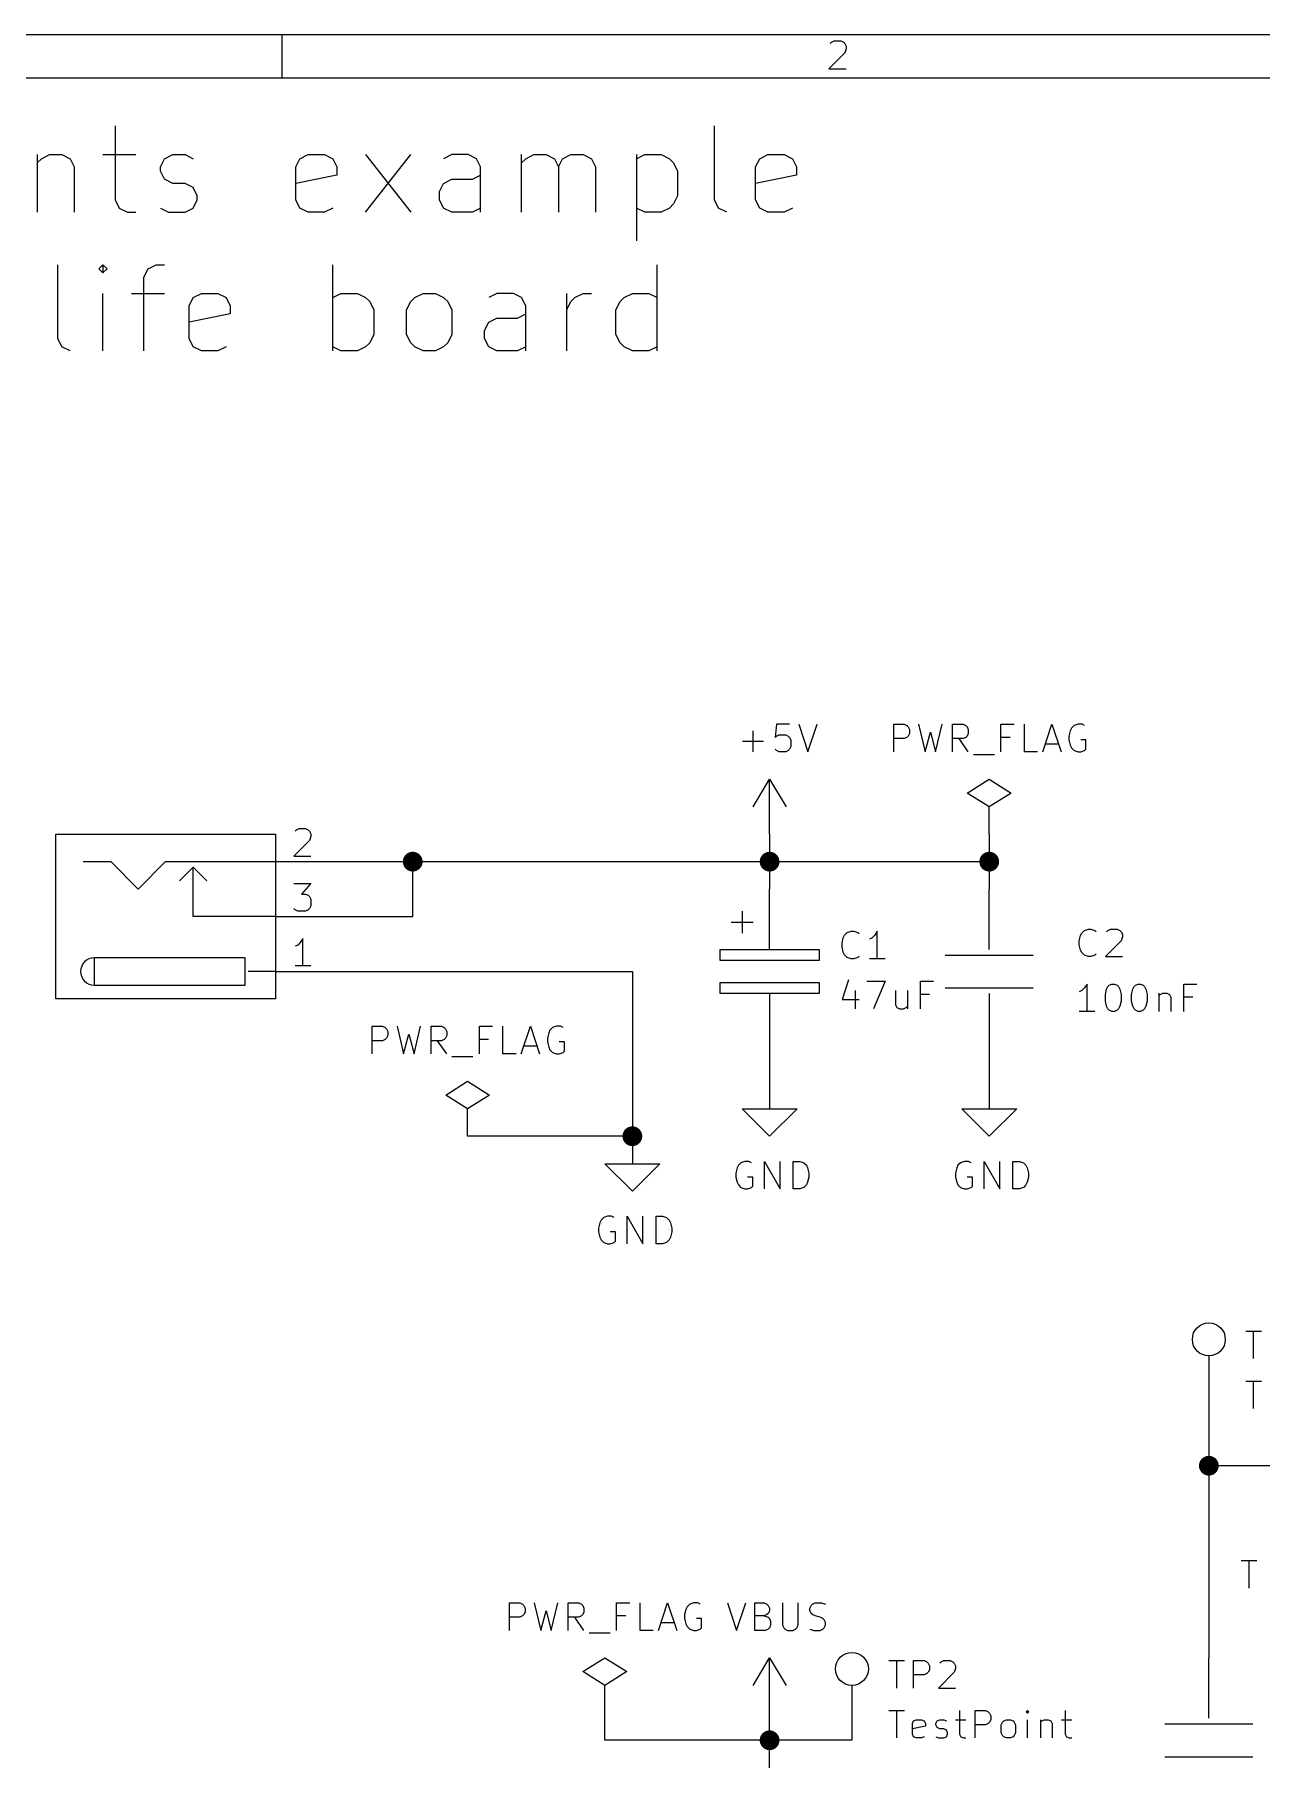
# Model space of a CAD drawing. Header units: millimetres. Extents: x 10 to 287, y -200 to -10.
# Drawn here: x 48.5 to 105.3, y -89.8 to -10 of the extents above; entities that cross this region are included whole.
import ezdxf

# ---------------------------------------------------------------- set-up
doc = ezdxf.new("R2010")
doc.units = ezdxf.units.MM
for name, color, linetype in [('GREENSIXTYFIVE', 129, 'CONTINUOUS'), ('LIGHTBLUE', 172, 'CONTINUOUS'), ('LIGHTGREEN', 92, 'CONTINUOUS'), ('LIGHTRED', 12, 'CONTINUOUS'), ('RED', 14, 'CONTINUOUS'), ('WHITE', 250, 'CONTINUOUS')]:
    doc.layers.add(name, color=color, linetype=linetype)

msp = doc.modelspace()

# ---------------------------------------------------------------- linework, layer by layer
at = {"layer": 'GREENSIXTYFIVE', "linetype": 'CONTINUOUS'}
for p, q in [((81.7819, -43.175), (81.7819, -42.2074)), ((82.8705, -41.905), (82.8101, -42.5098)), ((83.4753, -41.905), (82.8705, -41.905)), ((83.8986, -41.905), (84.3219, -43.175)), ((84.3219, -43.175), (84.7453, -41.905)), ((88.2952, -43.175), (88.2952, -41.905)), ((88.2952, -41.905), (88.779, -41.905)), ((88.779, -41.905), (88.9, -41.9655)), ((88.9, -41.9655), (88.9605, -42.026)), ((88.9605, -42.026), (89.0209, -42.1469)), ((89.0209, -42.1469), (89.0209, -42.3284)), ((89.4443, -41.905), (89.7467, -43.175)), ((89.7467, -43.175), (89.9886, -42.2679)), ((89.9886, -42.2679), (90.2305, -43.175)), ((90.2305, -43.175), (90.5329, -41.905)), ((91.0166, -43.175), (91.0166, -41.905)), ((91.0166, -41.905), (91.5004, -41.905)), ((91.5004, -41.905), (91.6214, -41.9655)), ((91.6214, -41.9655), (91.6819, -42.026)), ((91.6819, -42.026), (91.7423, -42.1469)), ((91.7423, -42.1469), (91.7423, -42.3284)), ((93.2542, -43.175), (93.2542, -41.905)), ((93.2542, -41.905), (93.859, -41.905)), ((94.3428, -43.175), (94.3428, -41.905)), ((95.1895, -43.175), (95.6128, -41.905)), ((95.6128, -41.905), (96.0362, -43.175)), ((96.4595, -42.2074), (96.3991, -42.4493)), ((96.52, -42.0865), (96.4595, -42.2074)), ((96.641, -41.9655), (96.52, -42.0865)), ((96.8224, -41.905), (96.641, -41.9655)), ((97.0038, -41.905), (96.8224, -41.905)), ((97.1248, -41.9655), (97.0038, -41.905)), ((81.2981, -42.6912), (82.2658, -42.6912)), ((82.8101, -42.5098), (82.8705, -42.4493)), ((82.8705, -43.1146), (82.8101, -43.0541)), ((82.8705, -42.4493), (82.9915, -42.3888)), ((82.9915, -42.3888), (83.2939, -42.3888)), ((83.2939, -42.3888), (83.4148, -42.4493)), ((83.4148, -42.4493), (83.4753, -42.5098)), ((83.4753, -43.0541), (83.4148, -43.1146)), ((83.4753, -42.5098), (83.5358, -42.6307)), ((83.5358, -42.9331), (83.4753, -43.0541)), ((83.5358, -42.6307), (83.5358, -42.9331)), ((88.779, -42.5703), (88.2952, -42.5703)), ((88.9, -42.5098), (88.779, -42.5703)), ((88.9605, -42.4493), (88.9, -42.5098)), ((89.0209, -42.3284), (88.9605, -42.4493)), ((91.5004, -42.5703), (91.0166, -42.5703)), ((91.7423, -43.175), (91.319, -42.5703)), ((91.6214, -42.5098), (91.5004, -42.5703)), ((91.6819, -42.4493), (91.6214, -42.5098)), ((91.7423, -42.3284), (91.6819, -42.4493)), ((93.6776, -42.5098), (93.2542, -42.5098)), ((95.3105, -42.8122), (95.9152, -42.8122)), ((96.3991, -42.4493), (96.3991, -42.6307)), ((96.3991, -42.6307), (96.4595, -42.8726)), ((96.4595, -42.8726), (96.52, -42.9936)), ((96.52, -42.9936), (96.641, -43.1146)), ((97.1852, -42.6307), (96.9433, -42.6307)), ((97.1248, -43.1146), (97.1852, -43.0541)), ((97.1852, -43.0541), (97.1852, -42.6307)), ((82.9915, -43.175), (82.8705, -43.1146)), ((83.2939, -43.175), (82.9915, -43.175)), ((83.4148, -43.1146), (83.2939, -43.175)), ((91.9843, -43.296), (92.9519, -43.296)), ((94.9476, -43.175), (94.3428, -43.175)), ((96.641, -43.1146), (96.8224, -43.175)), ((96.8224, -43.175), (96.9433, -43.175)), ((96.9433, -43.175), (97.1248, -43.1146)), ((85.9003, -52.0251), (85.9607, -51.7832)), ((85.9003, -52.0251), (85.9607, -51.7832)), ((85.9607, -51.7832), (86.0212, -51.6623)), ((85.9607, -51.7832), (86.0212, -51.6623)), ((86.0212, -51.6623), (86.1422, -51.5413)), ((86.0212, -51.6623), (86.1422, -51.5413)), ((86.1422, -51.5413), (86.3236, -51.4808)), ((86.1422, -51.5413), (86.3236, -51.4808)), ((86.3236, -51.4808), (86.4445, -51.4808)), ((86.3236, -51.4808), (86.4445, -51.4808)), ((86.4445, -51.4808), (86.626, -51.5413)), ((86.4445, -51.4808), (86.626, -51.5413)), ((86.626, -51.5413), (86.6864, -51.6018)), ((86.626, -51.5413), (86.6864, -51.6018)), ((87.2912, -51.7832), (87.1703, -51.8437)), ((87.2912, -51.7832), (87.1703, -51.8437)), ((87.4122, -51.6623), (87.2912, -51.7832)), ((87.4122, -51.6623), (87.2912, -51.7832)), ((87.5331, -51.4808), (87.4122, -51.6623)), ((87.5331, -51.4808), (87.4122, -51.6623)), ((87.5331, -52.7508), (87.5331, -51.4808)), ((87.5331, -52.7508), (87.5331, -51.4808)), ((96.8731, -51.9235), (96.9335, -51.6816)), ((96.8731, -51.9235), (96.9335, -51.6816)), ((96.9335, -51.6816), (96.994, -51.5607)), ((96.9335, -51.6816), (96.994, -51.5607)), ((96.994, -51.5607), (97.115, -51.4397)), ((96.994, -51.5607), (97.115, -51.4397)), ((97.115, -51.4397), (97.2964, -51.3792)), ((97.115, -51.4397), (97.2964, -51.3792)), ((97.2964, -51.3792), (97.4173, -51.3792)), ((97.2964, -51.3792), (97.4173, -51.3792)), ((97.4173, -51.3792), (97.5988, -51.4397)), ((97.4173, -51.3792), (97.5988, -51.4397)), ((97.5988, -51.4397), (97.6592, -51.5002)), ((97.5988, -51.4397), (97.6592, -51.5002)), ((98.1431, -51.5002), (98.2035, -51.4397)), ((98.1431, -51.5002), (98.2035, -51.4397)), ((98.2035, -51.4397), (98.3245, -51.3792)), ((98.2035, -51.4397), (98.3245, -51.3792)), ((98.3245, -51.3792), (98.6269, -51.3792)), ((98.3245, -51.3792), (98.6269, -51.3792)), ((98.6269, -51.3792), (98.7478, -51.4397)), ((98.6269, -51.3792), (98.7478, -51.4397)), ((98.7478, -51.4397), (98.8083, -51.5002)), ((98.7478, -51.4397), (98.8083, -51.5002)), ((98.8083, -51.5002), (98.8688, -51.6211)), ((98.8083, -51.5002), (98.8688, -51.6211)), ((98.8688, -51.7421), (98.8083, -51.9235)), ((98.8688, -51.7421), (98.8083, -51.9235)), ((98.8688, -51.6211), (98.8688, -51.7421)), ((98.8688, -51.6211), (98.8688, -51.7421)), ((85.9003, -52.2065), (85.9003, -52.0251)), ((85.9003, -52.2065), (85.9003, -52.0251)), ((85.9607, -52.4484), (85.9003, -52.2065)), ((85.9607, -52.4484), (85.9003, -52.2065)), ((86.0212, -52.5694), (85.9607, -52.4484)), ((86.0212, -52.5694), (85.9607, -52.4484)), ((86.1422, -52.6904), (86.0212, -52.5694)), ((86.1422, -52.6904), (86.0212, -52.5694)), ((86.6864, -52.6299), (86.626, -52.6904)), ((86.6864, -52.6299), (86.626, -52.6904)), ((96.8731, -52.1049), (96.8731, -51.9235)), ((96.8731, -52.1049), (96.8731, -51.9235)), ((96.9335, -52.3468), (96.8731, -52.1049)), ((96.9335, -52.3468), (96.8731, -52.1049)), ((96.994, -52.4678), (96.9335, -52.3468)), ((96.994, -52.4678), (96.9335, -52.3468)), ((97.115, -52.5888), (96.994, -52.4678)), ((97.115, -52.5888), (96.994, -52.4678)), ((97.2964, -52.6492), (97.115, -52.5888)), ((97.2964, -52.6492), (97.115, -52.5888)), ((97.4173, -52.6492), (97.2964, -52.6492)), ((97.4173, -52.6492), (97.2964, -52.6492)), ((97.5988, -52.5888), (97.4173, -52.6492)), ((97.5988, -52.5888), (97.4173, -52.6492)), ((97.6592, -52.5283), (97.5988, -52.5888)), ((97.6592, -52.5283), (97.5988, -52.5888)), ((98.8083, -51.9235), (98.0826, -52.6492)), ((98.8083, -51.9235), (98.0826, -52.6492)), ((98.0826, -52.6492), (98.8688, -52.6492)), ((98.0826, -52.6492), (98.8688, -52.6492)), ((86.3236, -52.7508), (86.1422, -52.6904)), ((86.3236, -52.7508), (86.1422, -52.6904)), ((86.4445, -52.7508), (86.3236, -52.7508)), ((86.4445, -52.7508), (86.3236, -52.7508)), ((86.626, -52.6904), (86.4445, -52.7508)), ((86.626, -52.6904), (86.4445, -52.7508)), ((87.896, -52.7508), (87.1703, -52.7508)), ((87.896, -52.7508), (87.1703, -52.7508)), ((86.2026, -53.7318), (85.9003, -54.6389)), ((86.2026, -53.7318), (85.9003, -54.6389)), ((86.505, -54.2156), (86.505, -55.0622)), ((86.505, -54.2156), (86.505, -55.0622)), ((87.0493, -53.7922), (87.8959, -53.7922)), ((87.0493, -53.7922), (87.8959, -53.7922)), ((87.8959, -53.7922), (87.3517, -55.0622)), ((87.8959, -53.7922), (87.3517, -55.0622)), ((88.3797, -54.2156), (88.3797, -54.8808)), ((88.3797, -54.2156), (88.3797, -54.8808)), ((88.924, -54.2156), (88.924, -55.0622)), ((88.924, -54.2156), (88.924, -55.0622)), ((89.5287, -55.0622), (89.5287, -53.7922)), ((89.5287, -53.7922), (90.1335, -53.7922)), ((89.5287, -55.0622), (89.5287, -53.7922)), ((89.5287, -53.7922), (90.1335, -53.7922)), ((96.994, -54.2216), (96.8731, -54.2821)), ((96.994, -54.2216), (96.8731, -54.2821)), ((97.115, -54.1007), (96.994, -54.2216)), ((97.115, -54.1007), (96.994, -54.2216)), ((97.2359, -53.9192), (97.115, -54.1007)), ((97.2359, -53.9192), (97.115, -54.1007)), ((97.2359, -55.1892), (97.2359, -53.9192)), ((97.2359, -55.1892), (97.2359, -53.9192)), ((98.0826, -54.403), (98.143, -54.1611)), ((98.0826, -54.403), (98.143, -54.1611)), ((98.143, -54.1611), (98.2035, -54.0402)), ((98.143, -54.1611), (98.2035, -54.0402)), ((98.2035, -54.0402), (98.264, -53.9797)), ((98.2035, -54.0402), (98.264, -53.9797)), ((98.264, -53.9797), (98.3849, -53.9192)), ((98.264, -53.9797), (98.3849, -53.9192)), ((98.3849, -53.9192), (98.5059, -53.9192)), ((98.3849, -53.9192), (98.5059, -53.9192)), ((98.5059, -53.9192), (98.6268, -53.9797)), ((98.5059, -53.9192), (98.6268, -53.9797)), ((98.6268, -53.9797), (98.6873, -54.0402)), ((98.6268, -53.9797), (98.6873, -54.0402)), ((98.6873, -54.0402), (98.7478, -54.1611)), ((98.6873, -54.0402), (98.7478, -54.1611)), ((98.7478, -54.1611), (98.8083, -54.403)), ((98.7478, -54.1611), (98.8083, -54.403)), ((99.2921, -54.403), (99.3525, -54.1611)), ((99.2921, -54.403), (99.3525, -54.1611)), ((99.3525, -54.1611), (99.413, -54.0402)), ((99.3525, -54.1611), (99.413, -54.0402)), ((99.413, -54.0402), (99.4735, -53.9797)), ((99.413, -54.0402), (99.4735, -53.9797)), ((99.4735, -53.9797), (99.5944, -53.9192)), ((99.4735, -53.9797), (99.5944, -53.9192)), ((99.5944, -53.9192), (99.7154, -53.9192)), ((99.5944, -53.9192), (99.7154, -53.9192)), ((99.7154, -53.9192), (99.8363, -53.9797)), ((99.7154, -53.9192), (99.8363, -53.9797)), ((99.8363, -53.9797), (99.8968, -54.0402)), ((99.8363, -53.9797), (99.8968, -54.0402)), ((99.8968, -54.0402), (99.9573, -54.1611)), ((99.8968, -54.0402), (99.9573, -54.1611)), ((99.9573, -54.1611), (100.0178, -54.403)), ((99.9573, -54.1611), (100.0178, -54.403)), ((101.711, -55.1892), (101.711, -53.9192)), ((101.711, -53.9192), (102.3158, -53.9192)), ((101.711, -55.1892), (101.711, -53.9192)), ((101.711, -53.9192), (102.3158, -53.9192)), ((85.9003, -54.6389), (86.6864, -54.6389)), ((85.9003, -54.6389), (86.6864, -54.6389)), ((88.3797, -54.8808), (88.4402, -55.0018)), ((88.3797, -54.8808), (88.4402, -55.0018)), ((88.4402, -55.0018), (88.5612, -55.0622)), ((88.4402, -55.0018), (88.5612, -55.0622)), ((88.7426, -55.0622), (88.8635, -55.0018)), ((88.7426, -55.0622), (88.8635, -55.0018)), ((88.8635, -55.0018), (88.924, -54.9413)), ((88.8635, -55.0018), (88.924, -54.9413)), ((89.9521, -54.397), (89.5287, -54.397)), ((89.9521, -54.397), (89.5287, -54.397)), ((98.0826, -54.7054), (98.0826, -54.403)), ((98.0826, -54.7054), (98.0826, -54.403)), ((98.143, -54.9473), (98.0826, -54.7054)), ((98.143, -54.9473), (98.0826, -54.7054)), ((98.2035, -55.0683), (98.143, -54.9473)), ((98.2035, -55.0683), (98.143, -54.9473)), ((98.7478, -54.9473), (98.6873, -55.0683)), ((98.7478, -54.9473), (98.6873, -55.0683)), ((98.8083, -54.7054), (98.7478, -54.9473)), ((98.8083, -54.7054), (98.7478, -54.9473)), ((98.8083, -54.403), (98.8083, -54.7054)), ((98.8083, -54.403), (98.8083, -54.7054)), ((99.2921, -54.7054), (99.2921, -54.403)), ((99.2921, -54.7054), (99.2921, -54.403)), ((99.3525, -54.9473), (99.2921, -54.7054)), ((99.3525, -54.9473), (99.2921, -54.7054)), ((99.413, -55.0683), (99.3525, -54.9473)), ((99.413, -55.0683), (99.3525, -54.9473)), ((99.9573, -54.9473), (99.8968, -55.0683)), ((99.9573, -54.9473), (99.8968, -55.0683)), ((100.0178, -54.7054), (99.9573, -54.9473)), ((100.0178, -54.7054), (99.9573, -54.9473)), ((100.0178, -54.403), (100.0178, -54.7054)), ((100.0178, -54.403), (100.0178, -54.7054)), ((100.562, -54.3426), (100.562, -55.1892)), ((100.562, -54.3426), (100.562, -55.1892)), ((100.562, -54.4635), (100.6225, -54.403)), ((100.562, -54.4635), (100.6225, -54.403)), ((100.6225, -54.403), (100.7435, -54.3426)), ((100.6225, -54.403), (100.7435, -54.3426)), ((100.7435, -54.3426), (100.9249, -54.3426)), ((100.7435, -54.3426), (100.9249, -54.3426)), ((100.9249, -54.3426), (101.0458, -54.403)), ((100.9249, -54.3426), (101.0458, -54.403)), ((101.0458, -54.403), (101.1063, -54.524)), ((101.0458, -54.403), (101.1063, -54.524)), ((101.1063, -54.524), (101.1063, -55.1892)), ((101.1063, -54.524), (101.1063, -55.1892)), ((102.1344, -54.524), (101.711, -54.524)), ((102.1344, -54.524), (101.711, -54.524)), ((88.5612, -55.0622), (88.7426, -55.0622)), ((88.5612, -55.0622), (88.7426, -55.0622)), ((97.5988, -55.1892), (96.8731, -55.1892)), ((97.5988, -55.1892), (96.8731, -55.1892)), ((98.264, -55.1288), (98.2035, -55.0683)), ((98.264, -55.1288), (98.2035, -55.0683)), ((98.3849, -55.1892), (98.264, -55.1288)), ((98.3849, -55.1892), (98.264, -55.1288)), ((98.5059, -55.1892), (98.3849, -55.1892)), ((98.5059, -55.1892), (98.3849, -55.1892)), ((98.6268, -55.1288), (98.5059, -55.1892)), ((98.6268, -55.1288), (98.5059, -55.1892)), ((98.6873, -55.0683), (98.6268, -55.1288)), ((98.6873, -55.0683), (98.6268, -55.1288)), ((99.4735, -55.1288), (99.413, -55.0683)), ((99.4735, -55.1288), (99.413, -55.0683)), ((99.5944, -55.1892), (99.4735, -55.1288)), ((99.5944, -55.1892), (99.4735, -55.1288)), ((99.7154, -55.1892), (99.5944, -55.1892)), ((99.7154, -55.1892), (99.5944, -55.1892)), ((99.8363, -55.1288), (99.7154, -55.1892)), ((99.8363, -55.1288), (99.7154, -55.1892)), ((99.8968, -55.0683), (99.8363, -55.1288)), ((99.8968, -55.0683), (99.8363, -55.1288)), ((64.1652, -57.145), (64.1652, -55.875)), ((64.1652, -55.875), (64.649, -55.875)), ((64.649, -56.5403), (64.1652, -56.5403)), ((64.649, -55.875), (64.77, -55.9355)), ((64.77, -56.4798), (64.649, -56.5403)), ((64.77, -55.9355), (64.8305, -55.996)), ((64.8305, -56.4193), (64.77, -56.4798)), ((64.8305, -55.996), (64.8909, -56.1169)), ((64.8909, -56.2984), (64.8305, -56.4193)), ((64.8909, -56.1169), (64.8909, -56.2984)), ((65.3143, -55.875), (65.6167, -57.145)), ((65.6167, -57.145), (65.8586, -56.2379)), ((65.8586, -56.2379), (66.1005, -57.145)), ((66.1005, -57.145), (66.4029, -55.875)), ((66.8866, -57.145), (66.8866, -55.875)), ((66.8866, -55.875), (67.3704, -55.875)), ((67.3704, -56.5403), (66.8866, -56.5403)), ((67.6123, -57.145), (67.189, -56.5403)), ((67.3704, -55.875), (67.4914, -55.9355)), ((67.4914, -56.4798), (67.3704, -56.5403)), ((67.4914, -55.9355), (67.5519, -55.996)), ((67.5519, -56.4193), (67.4914, -56.4798)), ((67.5519, -55.996), (67.6123, -56.1169)), ((67.6123, -56.2984), (67.5519, -56.4193)), ((67.6123, -56.1169), (67.6123, -56.2984)), ((69.1242, -57.145), (69.1242, -55.875)), ((69.1242, -55.875), (69.729, -55.875)), ((69.5476, -56.4798), (69.1242, -56.4798)), ((70.2128, -57.145), (70.2128, -55.875)), ((71.0595, -57.145), (71.4828, -55.875)), ((71.4828, -55.875), (71.9062, -57.145)), ((72.3295, -56.1774), (72.2691, -56.4193)), ((72.2691, -56.4193), (72.2691, -56.6007)), ((72.2691, -56.6007), (72.3295, -56.8426)), ((72.39, -56.0565), (72.3295, -56.1774)), ((72.511, -55.9355), (72.39, -56.0565)), ((72.6924, -55.875), (72.511, -55.9355)), ((72.8738, -55.875), (72.6924, -55.875)), ((73.0552, -56.6007), (72.8133, -56.6007)), ((72.9948, -55.9355), (72.8738, -55.875)), ((73.0552, -57.0241), (73.0552, -56.6007)), ((67.8543, -57.266), (68.8219, -57.266)), ((70.8176, -57.145), (70.2128, -57.145)), ((71.1805, -56.7822), (71.7852, -56.7822)), ((72.3295, -56.8426), (72.39, -56.9636)), ((72.39, -56.9636), (72.511, -57.0846)), ((72.511, -57.0846), (72.6924, -57.145)), ((72.6924, -57.145), (72.8133, -57.145)), ((72.8133, -57.145), (72.9948, -57.0846)), ((72.9948, -57.0846), (73.0552, -57.0241)), ((81.2256, -62.1839), (81.1046, -62.3049)), ((81.407, -62.1234), (81.2256, -62.1839)), ((81.5884, -62.1234), (81.407, -62.1234)), ((81.7094, -62.1839), (81.5884, -62.1234)), ((82.3141, -63.3934), (82.3141, -62.1234)), ((82.3141, -62.1234), (83.0398, -63.3934)), ((83.0398, -63.3934), (83.0398, -62.1234)), ((83.6446, -63.3934), (83.6446, -62.1234)), ((83.6446, -62.1234), (83.947, -62.1234)), ((83.947, -62.1234), (84.1284, -62.1839)), ((84.1284, -62.1839), (84.2494, -62.3049)), ((91.3856, -62.1839), (91.2646, -62.3049)), ((91.567, -62.1234), (91.3856, -62.1839)), ((91.7484, -62.1234), (91.567, -62.1234)), ((91.8694, -62.1839), (91.7484, -62.1234)), ((92.4741, -63.3934), (92.4741, -62.1234)), ((92.4741, -62.1234), (93.1998, -63.3934)), ((93.1998, -63.3934), (93.1998, -62.1234)), ((93.8046, -63.3934), (93.8046, -62.1234)), ((93.8046, -62.1234), (94.107, -62.1234)), ((94.107, -62.1234), (94.2884, -62.1839)), ((94.2884, -62.1839), (94.4094, -62.3049)), ((81.0441, -62.4258), (80.9837, -62.6677)), ((80.9837, -62.6677), (80.9837, -62.8491)), ((80.9837, -62.8491), (81.0441, -63.091)), ((81.1046, -62.3049), (81.0441, -62.4258)), ((81.7698, -62.8491), (81.5279, -62.8491)), ((81.7698, -63.2725), (81.7698, -62.8491)), ((84.2494, -62.3049), (84.3099, -62.4258)), ((84.3099, -62.4258), (84.3703, -62.6677)), ((84.3703, -62.8491), (84.3099, -63.091)), ((84.3703, -62.6677), (84.3703, -62.8491)), ((91.2041, -62.4258), (91.1437, -62.6677)), ((91.1437, -62.6677), (91.1437, -62.8491)), ((91.1437, -62.8491), (91.2041, -63.091)), ((91.2646, -62.3049), (91.2041, -62.4258)), ((91.9298, -62.8491), (91.6879, -62.8491)), ((91.9298, -63.2725), (91.9298, -62.8491)), ((94.4094, -62.3049), (94.4699, -62.4258)), ((94.4699, -62.4258), (94.5303, -62.6677)), ((94.5303, -62.8491), (94.4699, -63.091)), ((94.5303, -62.6677), (94.5303, -62.8491)), ((81.0441, -63.091), (81.1046, -63.212)), ((81.1046, -63.212), (81.2256, -63.333)), ((81.2256, -63.333), (81.407, -63.3934)), ((81.407, -63.3934), (81.5279, -63.3934)), ((81.5279, -63.3934), (81.7094, -63.333)), ((81.7094, -63.333), (81.7698, -63.2725)), ((83.947, -63.3934), (83.6446, -63.3934)), ((84.1284, -63.333), (83.947, -63.3934)), ((84.2494, -63.212), (84.1284, -63.333)), ((84.3099, -63.091), (84.2494, -63.212)), ((91.2041, -63.091), (91.2646, -63.212)), ((91.2646, -63.212), (91.3856, -63.333)), ((91.3856, -63.333), (91.567, -63.3934)), ((91.567, -63.3934), (91.6879, -63.3934)), ((91.6879, -63.3934), (91.8694, -63.333)), ((91.8694, -63.333), (91.9298, -63.2725)), ((94.107, -63.3934), (93.8046, -63.3934)), ((94.2884, -63.333), (94.107, -63.3934)), ((94.4094, -63.212), (94.2884, -63.333)), ((94.4699, -63.091), (94.4094, -63.212)), ((74.6941, -64.9658), (74.6337, -65.2077)), ((74.6337, -65.2077), (74.6337, -65.3891)), ((74.6337, -65.3891), (74.6941, -65.631)), ((74.7546, -64.8449), (74.6941, -64.9658)), ((74.8756, -64.7239), (74.7546, -64.8449)), ((75.057, -64.6634), (74.8756, -64.7239)), ((75.2384, -64.6634), (75.057, -64.6634)), ((75.4198, -65.3891), (75.1779, -65.3891)), ((75.3594, -64.7239), (75.2384, -64.6634)), ((75.4198, -65.8125), (75.4198, -65.3891)), ((75.9641, -65.9334), (75.9641, -64.6634)), ((75.9641, -64.6634), (76.6898, -65.9334)), ((76.6898, -65.9334), (76.6898, -64.6634)), ((77.2946, -65.9334), (77.2946, -64.6634)), ((77.2946, -64.6634), (77.597, -64.6634)), ((77.597, -64.6634), (77.7784, -64.7239)), ((77.7784, -64.7239), (77.8994, -64.8449)), ((77.8994, -64.8449), (77.9599, -64.9658)), ((77.9599, -64.9658), (78.0203, -65.2077)), ((78.0203, -65.3891), (77.9599, -65.631)), ((78.0203, -65.2077), (78.0203, -65.3891)), ((74.6941, -65.631), (74.7546, -65.752)), ((74.7546, -65.752), (74.8756, -65.873)), ((74.8756, -65.873), (75.057, -65.9334)), ((75.057, -65.9334), (75.1779, -65.9334)), ((75.1779, -65.9334), (75.3594, -65.873)), ((75.3594, -65.873), (75.4198, -65.8125)), ((77.597, -65.9334), (77.2946, -65.9334)), ((77.7784, -65.873), (77.597, -65.9334)), ((77.8994, -65.752), (77.7784, -65.873)), ((77.9599, -65.631), (77.8994, -65.752)), ((104.5753, -69.972), (105.301, -69.972)), ((104.9382, -71.242), (104.9382, -69.972)), ((104.5753, -72.2834), (105.301, -72.2834)), ((104.9382, -73.5534), (104.9382, -72.2834)), ((104.3721, -80.5892), (105.0978, -80.5892)), ((104.735, -81.8592), (104.735, -80.5892)), ((70.5152, -83.815), (70.5152, -82.545)), ((70.5152, -82.545), (70.999, -82.545)), ((70.999, -82.545), (71.12, -82.6055)), ((71.12, -82.6055), (71.1805, -82.666)), ((71.1805, -82.666), (71.2409, -82.7869)), ((71.2409, -82.9684), (71.1805, -83.0893)), ((71.2409, -82.7869), (71.2409, -82.9684)), ((71.6643, -82.545), (71.9667, -83.815)), ((71.9667, -83.815), (72.2086, -82.9079)), ((72.2086, -82.9079), (72.4505, -83.815)), ((72.4505, -83.815), (72.7529, -82.545)), ((73.2366, -83.815), (73.2366, -82.545)), ((73.2366, -82.545), (73.7204, -82.545)), ((73.7204, -82.545), (73.8414, -82.6055)), ((73.8414, -82.6055), (73.9019, -82.666)), ((73.9019, -82.666), (73.9623, -82.7869)), ((73.9623, -82.9684), (73.9019, -83.0893)), ((73.9623, -82.7869), (73.9623, -82.9684)), ((75.4742, -83.815), (75.4742, -82.545)), ((75.4742, -82.545), (76.079, -82.545)), ((76.5628, -83.815), (76.5628, -82.545)), ((77.4095, -83.815), (77.8328, -82.545)), ((77.8328, -82.545), (78.2562, -83.815)), ((78.6795, -82.8474), (78.6191, -83.0893)), ((78.74, -82.7265), (78.6795, -82.8474)), ((78.861, -82.6055), (78.74, -82.7265)), ((79.0424, -82.545), (78.861, -82.6055)), ((79.2238, -82.545), (79.0424, -82.545)), ((79.3448, -82.6055), (79.2238, -82.545)), ((80.6026, -82.545), (81.0259, -83.815)), ((81.0259, -83.815), (81.4493, -82.545)), ((81.8726, -83.815), (81.8726, -82.545)), ((81.8726, -82.545), (82.296, -82.545)), ((82.296, -82.545), (82.4169, -82.6055)), ((82.4169, -82.6055), (82.4774, -82.666)), ((82.4774, -82.666), (82.5379, -82.7869)), ((82.5379, -82.9079), (82.4774, -83.0288)), ((82.5379, -82.7869), (82.5379, -82.9079)), ((83.1426, -82.545), (83.1426, -83.5731)), ((83.8683, -83.5731), (83.8683, -82.545)), ((84.4127, -82.7869), (84.4731, -82.666)), ((84.4127, -82.9079), (84.4127, -82.7869)), ((84.4731, -83.0288), (84.4127, -82.9079)), ((84.4731, -82.666), (84.5336, -82.6055)), ((84.5336, -82.6055), (84.6546, -82.545)), ((84.6546, -82.545), (84.9569, -82.545)), ((84.9569, -82.545), (85.1384, -82.6055)), ((70.999, -83.2103), (70.5152, -83.2103)), ((71.12, -83.1498), (70.999, -83.2103)), ((71.1805, -83.0893), (71.12, -83.1498)), ((73.7204, -83.2103), (73.2366, -83.2103)), ((73.9623, -83.815), (73.539, -83.2103)), ((73.8414, -83.1498), (73.7204, -83.2103)), ((73.9019, -83.0893), (73.8414, -83.1498)), ((75.8976, -83.1498), (75.4742, -83.1498)), ((77.5305, -83.4522), (78.1352, -83.4522)), ((78.6191, -83.0893), (78.6191, -83.2707)), ((78.6191, -83.2707), (78.6795, -83.5126)), ((78.6795, -83.5126), (78.74, -83.6336)), ((78.74, -83.6336), (78.861, -83.7546)), ((78.861, -83.7546), (79.0424, -83.815)), ((79.4052, -83.2707), (79.1633, -83.2707)), ((79.1633, -83.815), (79.3448, -83.7546)), ((79.3448, -83.7546), (79.4052, -83.6941)), ((79.4052, -83.6941), (79.4052, -83.2707)), ((82.296, -83.1498), (81.8726, -83.1498)), ((82.4169, -83.0893), (82.296, -83.1498)), ((82.296, -83.1498), (82.4774, -83.2103)), ((82.4774, -83.7546), (82.3564, -83.815)), ((82.4774, -83.0288), (82.4169, -83.0893)), ((82.4774, -83.2103), (82.5379, -83.2707)), ((82.5379, -83.6941), (82.4774, -83.7546)), ((82.5379, -83.2707), (82.5983, -83.3917)), ((82.5983, -83.5731), (82.5379, -83.6941)), ((82.5983, -83.3917), (82.5983, -83.5731)), ((83.1426, -83.5731), (83.2031, -83.6941)), ((83.2031, -83.6941), (83.2636, -83.7546)), ((83.2636, -83.7546), (83.3845, -83.815)), ((83.6264, -83.815), (83.7474, -83.7546)), ((83.7474, -83.7546), (83.8079, -83.6941)), ((83.8079, -83.6941), (83.8683, -83.5731)), ((84.4127, -83.7546), (84.5941, -83.815)), ((84.5336, -83.0893), (84.4731, -83.0288)), ((84.6546, -83.1498), (84.5336, -83.0893)), ((84.8965, -83.2103), (84.6546, -83.1498)), ((85.0174, -83.2707), (84.8965, -83.2103)), ((84.8965, -83.815), (85.0174, -83.7546)), ((85.0779, -83.3312), (85.0174, -83.2707)), ((85.0174, -83.7546), (85.0779, -83.6941)), ((85.1384, -83.4522), (85.0779, -83.3312)), ((85.0779, -83.6941), (85.1384, -83.5731)), ((85.1384, -83.5731), (85.1384, -83.4522)), ((74.2043, -83.936), (75.1719, -83.936)), ((77.1676, -83.815), (76.5628, -83.815)), ((79.0424, -83.815), (79.1633, -83.815)), ((82.3564, -83.815), (81.8726, -83.815)), ((83.3845, -83.815), (83.6264, -83.815)), ((84.5941, -83.815), (84.8965, -83.815)), ((88.0653, -85.212), (88.791, -85.212)), ((88.4282, -86.482), (88.4282, -85.212)), ((89.2143, -86.482), (89.2143, -85.212)), ((89.2143, -85.212), (89.6981, -85.212)), ((89.6981, -85.212), (89.8191, -85.2725)), ((89.8191, -85.2725), (89.8796, -85.333)), ((89.8796, -85.333), (89.94, -85.4539)), ((90.4239, -85.333), (90.4843, -85.2725)), ((90.4843, -85.2725), (90.6053, -85.212)), ((90.6053, -85.212), (90.9077, -85.212)), ((90.9077, -85.212), (91.0286, -85.2725)), ((91.0286, -85.2725), (91.0891, -85.333)), ((91.0891, -85.333), (91.1496, -85.4539)), ((89.6981, -85.8773), (89.2143, -85.8773)), ((89.8191, -85.8168), (89.6981, -85.8773)), ((89.8796, -85.7563), (89.8191, -85.8168)), ((89.94, -85.6354), (89.8796, -85.7563)), ((89.94, -85.4539), (89.94, -85.6354)), ((91.0891, -85.7563), (90.3634, -86.482)), ((91.1496, -85.5749), (91.0891, -85.7563)), ((91.1496, -85.4539), (91.1496, -85.5749)), ((90.3634, -86.482), (91.1496, -86.482)), ((88.0653, -87.5234), (88.791, -87.5234)), ((88.4282, -88.7934), (88.4282, -87.5234)), ((91.331, -87.5234), (91.331, -88.612)), ((92.0567, -88.7934), (92.0567, -87.5234)), ((92.0567, -87.5234), (92.5405, -87.5234)), ((92.5405, -87.5234), (92.6615, -87.5839)), ((92.6615, -87.5839), (92.722, -87.6444)), ((92.722, -87.6444), (92.7824, -87.7653)), ((92.7824, -87.7653), (92.7824, -87.9468)), ((94.4757, -87.5234), (94.4153, -87.5839)), ((94.4153, -87.5839), (94.4757, -87.6444)), ((94.5362, -87.5839), (94.4757, -87.5234)), ((94.4757, -87.5234), (94.4757, -87.6444)), ((94.4757, -87.6444), (94.5362, -87.5839)), ((96.2295, -87.5234), (96.2295, -88.612)), ((89.1539, -88.1282), (89.2143, -88.0072)), ((89.1539, -88.612), (89.1539, -88.1282)), ((89.7586, -88.2491), (89.1539, -88.3701)), ((89.2143, -88.0072), (89.3353, -87.9468)), ((89.3353, -87.9468), (89.5772, -87.9468)), ((89.5772, -87.9468), (89.6981, -88.0072)), ((89.6981, -88.0072), (89.7586, -88.1282)), ((89.7586, -88.1282), (89.7586, -88.2491)), ((90.2425, -88.1282), (90.3029, -88.0072)), ((90.2425, -88.1887), (90.2425, -88.1282)), ((90.3029, -88.3096), (90.2425, -88.1887)), ((90.3029, -88.0072), (90.4239, -87.9468)), ((90.4239, -88.3701), (90.3029, -88.3096)), ((90.4239, -87.9468), (90.6053, -87.9468)), ((90.6053, -88.3701), (90.4239, -88.3701)), ((90.6053, -87.9468), (90.7263, -88.0072)), ((90.7263, -88.4306), (90.6053, -88.3701)), ((90.7867, -88.5515), (90.7263, -88.4306)), ((90.7867, -88.612), (90.7867, -88.5515)), ((91.1496, -87.9468), (91.6334, -87.9468)), ((92.5405, -88.1887), (92.0567, -88.1887)), ((92.6615, -88.1282), (92.5405, -88.1887)), ((92.722, -88.0677), (92.6615, -88.1282)), ((92.7824, -87.9468), (92.722, -88.0677)), ((93.2663, -88.1887), (93.3267, -88.0677)), ((93.2663, -88.5515), (93.2663, -88.1887)), ((93.3267, -88.6725), (93.2663, -88.5515)), ((93.3267, -88.0677), (93.3872, -88.0072)), ((93.3872, -88.0072), (93.5082, -87.9468)), ((93.5082, -87.9468), (93.6896, -87.9468)), ((93.6896, -87.9468), (93.8105, -88.0072)), ((93.8105, -88.0072), (93.871, -88.0677)), ((93.871, -88.0677), (93.9315, -88.1887)), ((93.9315, -88.5515), (93.871, -88.6725)), ((93.9315, -88.1887), (93.9315, -88.5515)), ((94.4757, -88.7934), (94.4757, -87.9468)), ((95.0805, -87.9468), (95.0805, -88.7934)), ((95.0805, -88.0677), (95.141, -88.0072)), ((95.141, -88.0072), (95.262, -87.9468)), ((95.262, -87.9468), (95.4434, -87.9468)), ((95.4434, -87.9468), (95.5643, -88.0072)), ((95.5643, -88.0072), (95.6248, -88.1282)), ((95.6248, -88.1282), (95.6248, -88.7934)), ((96.0481, -87.9468), (96.5319, -87.9468)), ((89.2143, -88.733), (89.1539, -88.612)), ((89.3353, -88.7934), (89.2143, -88.733)), ((89.5772, -88.7934), (89.3353, -88.7934)), ((89.6981, -88.733), (89.5772, -88.7934)), ((90.2425, -88.733), (90.3634, -88.7934)), ((90.3634, -88.7934), (90.6053, -88.7934)), ((90.6053, -88.7934), (90.7263, -88.733)), ((90.7263, -88.733), (90.7867, -88.612)), ((91.331, -88.612), (91.3915, -88.733)), ((91.3915, -88.733), (91.5125, -88.7934)), ((91.5125, -88.7934), (91.6334, -88.7934)), ((93.3872, -88.733), (93.3267, -88.6725)), ((93.5082, -88.7934), (93.3872, -88.733)), ((93.6896, -88.7934), (93.5082, -88.7934)), ((93.8105, -88.733), (93.6896, -88.7934)), ((93.871, -88.6725), (93.8105, -88.733)), ((96.2295, -88.612), (96.29, -88.733)), ((96.29, -88.733), (96.411, -88.7934)), ((96.411, -88.7934), (96.5319, -88.7934))]:
    msp.add_line(p, q, dxfattribs=at)
at = {"layer": 'LIGHTBLUE', "linetype": 'CONTINUOUS'}
for p, q in [((52.2768, -14.228), (52.2768, -17.6462)), ((80.0014, -17.6462), (80.0014, -14.228)), ((48.6688, -15.5573), (48.6688, -18.2158)), ((48.6688, -15.9371), (48.8587, -15.7472)), ((48.8587, -15.7472), (49.2385, -15.5573)), ((49.2385, -15.5573), (49.8082, -15.5573)), ((49.8082, -15.5573), (50.188, -15.7472)), ((50.188, -15.7472), (50.3779, -16.127)), ((51.7071, -15.5573), (53.2263, -15.5573)), ((54.3656, -16.127), (54.5555, -15.7472)), ((54.5555, -15.7472), (54.9353, -15.5573)), ((54.9353, -15.5573), (55.505, -15.5573)), ((55.505, -15.5573), (55.8848, -15.7472)), ((60.6321, -16.127), (60.822, -15.7472)), ((60.822, -15.7472), (61.2018, -15.5573)), ((61.2018, -15.5573), (61.9614, -15.5573)), ((61.9614, -15.5573), (62.3412, -15.7472)), ((62.3412, -15.7472), (62.5311, -16.127)), ((63.8603, -18.2158), (65.9492, -15.5573)), ((63.8603, -15.5573), (65.9492, -18.2158)), ((67.8481, -15.5573), (67.4683, -15.7472)), ((68.6077, -15.5573), (67.8481, -15.5573)), ((68.9875, -15.7472), (68.6077, -15.5573)), ((69.1774, -16.127), (68.9875, -15.7472)), ((71.0763, -18.2158), (71.0763, -15.5573)), ((71.0763, -15.9371), (71.2662, -15.7472)), ((71.2662, -15.7472), (71.646, -15.5573)), ((71.646, -15.5573), (72.2157, -15.5573)), ((72.2157, -15.5573), (72.5955, -15.7472)), ((72.5955, -15.7472), (72.7854, -16.127)), ((72.7854, -16.127), (72.9753, -15.7472)), ((72.9753, -15.7472), (73.3551, -15.5573)), ((73.3551, -15.5573), (73.9248, -15.5573)), ((73.9248, -15.5573), (74.3045, -15.7472)), ((74.3045, -15.7472), (74.4944, -16.127)), ((76.3934, -15.5573), (76.3934, -19.5451)), ((76.3934, -15.7472), (76.7732, -15.5573)), ((76.7732, -15.5573), (77.5328, -15.5573)), ((77.5328, -15.5573), (77.9126, -15.7472)), ((77.9126, -15.7472), (78.1025, -15.9371)), ((78.1025, -15.9371), (78.2924, -16.3169)), ((81.9003, -16.127), (82.0902, -15.7472)), ((82.0902, -15.7472), (82.47, -15.5573)), ((82.47, -15.5573), (83.2296, -15.5573)), ((83.2296, -15.5573), (83.6094, -15.7472)), ((83.6094, -15.7472), (83.7993, -16.127)), ((50.3779, -16.127), (50.3779, -18.2158)), ((54.3656, -16.3169), (54.3656, -16.127)), ((54.5555, -16.6967), (54.3656, -16.3169)), ((54.9353, -16.8866), (54.5555, -16.6967)), ((60.6321, -17.6462), (60.6321, -16.127)), ((62.5311, -16.5068), (60.6321, -16.8866)), ((62.5311, -16.127), (62.5311, -16.5068)), ((67.4683, -16.8866), (67.8481, -16.6967)), ((67.8481, -16.6967), (68.7976, -16.6967)), ((68.7976, -16.6967), (69.1774, -16.5068)), ((69.1774, -18.2158), (69.1774, -16.127)), ((72.7854, -16.127), (72.7854, -18.2158)), ((74.4944, -16.127), (74.4944, -18.2158)), ((78.2924, -16.3169), (78.2924, -17.4563)), ((81.9003, -17.6462), (81.9003, -16.127)), ((83.7993, -16.5068), (81.9003, -16.8866)), ((83.7993, -16.127), (83.7993, -16.5068)), ((55.505, -16.8866), (54.9353, -16.8866)), ((55.8848, -17.0765), (55.505, -16.8866)), ((56.0747, -17.4563), (55.8848, -17.0765)), ((56.0747, -17.6462), (56.0747, -17.4563)), ((67.2784, -17.2664), (67.4683, -16.8866)), ((67.2784, -17.6462), (67.2784, -17.2664)), ((78.2924, -17.4563), (78.1025, -17.8361)), ((52.2768, -17.6462), (52.4667, -18.026)), ((52.4667, -18.026), (52.8465, -18.2158)), ((52.8465, -18.2158), (53.2263, -18.2158)), ((54.3656, -18.026), (54.7454, -18.2158)), ((54.7454, -18.2158), (55.505, -18.2158)), ((55.505, -18.2158), (55.8848, -18.026)), ((55.8848, -18.026), (56.0747, -17.6462)), ((60.822, -18.026), (60.6321, -17.6462)), ((61.2018, -18.2158), (60.822, -18.026)), ((61.9614, -18.2158), (61.2018, -18.2158)), ((62.3412, -18.026), (61.9614, -18.2158)), ((67.4683, -18.026), (67.2784, -17.6462)), ((67.8481, -18.2158), (67.4683, -18.026)), ((68.7976, -18.2158), (67.8481, -18.2158)), ((69.1774, -18.026), (68.7976, -18.2158)), ((76.7732, -18.2158), (76.3934, -18.026)), ((77.5328, -18.2158), (76.7732, -18.2158)), ((77.9126, -18.026), (77.5328, -18.2158)), ((78.1025, -17.8361), (77.9126, -18.026)), ((80.1913, -18.026), (80.0014, -17.6462)), ((80.5711, -18.2158), (80.1913, -18.026)), ((82.0902, -18.026), (81.9003, -17.6462)), ((82.47, -18.2158), (82.0902, -18.026)), ((83.2296, -18.2158), (82.47, -18.2158)), ((83.6094, -18.026), (83.2296, -18.2158)), ((49.6181, -24.0663), (49.6181, -20.6481)), ((51.7069, -20.6481), (51.517, -20.838)), ((51.8968, -20.838), (51.7069, -20.6481)), ((51.7069, -20.6481), (51.7069, -21.0279)), ((53.7958, -20.838), (54.1756, -20.6481)), ((54.1756, -20.6481), (54.5554, -20.6481)), ((62.341, -24.6359), (62.341, -20.6481)), ((77.3427, -24.6359), (77.3427, -20.6481)), ((51.517, -20.838), (51.7069, -21.0279)), ((51.7069, -21.0279), (51.8968, -20.838)), ((53.6059, -21.2178), (53.7958, -20.838)), ((53.6059, -24.6359), (53.6059, -21.2178)), ((51.7069, -24.6359), (51.7069, -21.9774)), ((53.0362, -21.9774), (54.5554, -21.9774)), ((55.6947, -22.5471), (55.8846, -22.1673)), ((55.8846, -22.1673), (56.2644, -21.9774)), ((56.2644, -21.9774), (57.024, -21.9774)), ((57.024, -21.9774), (57.4038, -22.1673)), ((57.4038, -22.1673), (57.5937, -22.5471)), ((62.341, -22.1673), (62.7208, -21.9774)), ((62.7208, -21.9774), (63.4804, -21.9774)), ((63.4804, -21.9774), (63.8602, -22.1673)), ((63.8602, -22.1673), (64.0501, -22.3572)), ((65.949, -22.3572), (66.1389, -22.1673)), ((66.1389, -22.1673), (66.5187, -21.9774)), ((66.5187, -21.9774), (67.0884, -21.9774)), ((67.0884, -21.9774), (67.4682, -22.1673)), ((67.4682, -22.1673), (67.6581, -22.3572)), ((69.9368, -21.9774), (69.557, -22.1673)), ((70.6964, -21.9774), (69.9368, -21.9774)), ((71.0762, -22.1673), (70.6964, -21.9774)), ((71.2661, -22.5471), (71.0762, -22.1673)), ((73.165, -24.6359), (73.165, -21.9774)), ((73.3549, -22.3572), (73.5448, -22.1673)), ((73.5448, -22.1673), (73.9246, -21.9774)), ((73.9246, -21.9774), (74.3044, -21.9774)), ((75.6336, -22.3572), (75.8235, -22.1673)), ((75.8235, -22.1673), (76.2033, -21.9774)), ((76.2033, -21.9774), (76.9629, -21.9774)), ((76.9629, -21.9774), (77.3427, -22.1673)), ((55.6947, -24.0663), (55.6947, -22.5471)), ((57.5937, -22.9269), (55.6947, -23.3067)), ((57.5937, -22.5471), (57.5937, -22.9269)), ((64.0501, -22.3572), (64.24, -22.737)), ((64.24, -22.737), (64.24, -23.8764)), ((65.7591, -22.737), (65.949, -22.3572)), ((65.7591, -23.8764), (65.7591, -22.737)), ((67.6581, -22.3572), (67.848, -22.737)), ((67.848, -22.737), (67.848, -23.8764)), ((69.557, -23.3067), (69.9368, -23.1168)), ((69.9368, -23.1168), (70.8863, -23.1168)), ((70.8863, -23.1168), (71.2661, -22.9269)), ((71.2661, -24.6359), (71.2661, -22.5471)), ((73.165, -22.737), (73.3549, -22.3572)), ((75.4437, -22.737), (75.6336, -22.3572)), ((75.4437, -23.8764), (75.4437, -22.737)), ((64.24, -23.8764), (64.0501, -24.2562)), ((65.949, -24.2562), (65.7591, -23.8764)), ((67.848, -23.8764), (67.6581, -24.2562)), ((69.3671, -23.6865), (69.557, -23.3067)), ((69.3671, -24.0663), (69.3671, -23.6865)), ((75.6336, -24.2562), (75.4437, -23.8764)), ((49.808, -24.4461), (49.6181, -24.0663)), ((50.1878, -24.6359), (49.808, -24.4461)), ((55.8846, -24.4461), (55.6947, -24.0663)), ((56.2644, -24.6359), (55.8846, -24.4461)), ((57.024, -24.6359), (56.2644, -24.6359)), ((57.4038, -24.4461), (57.024, -24.6359)), ((62.7208, -24.6359), (62.341, -24.4461)), ((63.4804, -24.6359), (62.7208, -24.6359)), ((63.8602, -24.4461), (63.4804, -24.6359)), ((64.0501, -24.2562), (63.8602, -24.4461)), ((66.1389, -24.4461), (65.949, -24.2562)), ((66.5187, -24.6359), (66.1389, -24.4461)), ((67.0884, -24.6359), (66.5187, -24.6359)), ((67.4682, -24.4461), (67.0884, -24.6359)), ((67.6581, -24.2562), (67.4682, -24.4461)), ((69.557, -24.4461), (69.3671, -24.0663)), ((69.9368, -24.6359), (69.557, -24.4461)), ((70.8863, -24.6359), (69.9368, -24.6359)), ((71.2661, -24.4461), (70.8863, -24.6359)), ((75.8235, -24.4461), (75.6336, -24.2562)), ((76.2033, -24.6359), (75.8235, -24.4461)), ((76.9629, -24.6359), (76.2033, -24.6359)), ((77.3427, -24.4461), (76.9629, -24.6359))]:
    msp.add_line(p, q, dxfattribs=at)
at = {"layer": 'LIGHTGREEN', "linetype": 'CONTINUOUS'}
for p, q in [((82.55, -46.99), (82.55, -48.26)), ((92.71, -46.99), (92.71, -48.26)), ((62.23, -48.26), (66.04, -48.26)), ((66.04, -50.8), (66.04, -48.26)), ((66.04, -48.26), (82.55, -48.26)), ((82.55, -48.26), (92.71, -48.26)), ((82.55, -48.26), (82.55, -49.53)), ((92.71, -48.26), (92.71, -49.53)), ((62.23, -50.8), (66.04, -50.8)), ((62.23, -53.34), (76.2, -53.34)), ((76.2, -53.34), (76.2, -60.96)), ((82.55, -57.15), (82.55, -58.42)), ((92.71, -57.15), (92.71, -58.42)), ((76.2, -60.96), (68.58, -60.96)), ((102.87, -73.66), (102.87, -76.2)), ((102.87, -76.2), (102.87, -85.09)), ((120.65, -76.2), (102.87, -76.2)), ((74.93, -88.9), (74.93, -87.63)), ((82.55, -88.9), (82.55, -87.63)), ((82.55, -88.9), (74.93, -88.9)), ((86.36, -88.9), (82.55, -88.9)), ((82.55, -90.17), (82.55, -88.9))]:
    msp.add_line(p, q, dxfattribs=at)
at = {"layer": 'LIGHTGREEN', "const_width": 0.4572}
for points in [[(65.8114, -48.26, 1), (66.2686, -48.26, 1)], [(82.3214, -48.26, 1), (82.7786, -48.26, 1)], [(92.4814, -48.26, 1), (92.9386, -48.26, 1)], [(75.9714, -60.96, 1), (76.4286, -60.96, 1)], [(102.6414, -76.2, 1), (103.0986, -76.2, 1)], [(82.3214, -88.9, 1), (82.7786, -88.9, 1)]]:
    msp.add_lwpolyline(points, format="xyb", close=True, dxfattribs=at)
at = {"layer": 'LIGHTRED', "linetype": 'CONTINUOUS'}
for p, q in [((60.5972, -46.8539), (60.6576, -46.7934)), ((60.6576, -46.7934), (60.7786, -46.7329)), ((60.7786, -46.7329), (61.081, -46.7329)), ((61.081, -46.7329), (61.2019, -46.7934)), ((61.2019, -46.7934), (61.2624, -46.8539)), ((61.2624, -46.8539), (61.3229, -46.9748)), ((61.3229, -46.9748), (61.3229, -47.0958)), ((61.2624, -47.2772), (60.5367, -48.0029)), ((61.3229, -47.0958), (61.2624, -47.2772)), ((60.5367, -48.0029), (61.3229, -48.0029)), ((60.5367, -49.2729), (61.3229, -49.2729)), ((61.3229, -49.2729), (60.8995, -49.7567)), ((60.8995, -49.7567), (61.081, -49.7567)), ((61.081, -49.7567), (61.2019, -49.8172)), ((61.2019, -49.8172), (61.2624, -49.8777)), ((61.2624, -49.8777), (61.3229, -49.9986)), ((61.3229, -49.9986), (61.3229, -50.301)), ((60.5972, -50.4825), (60.5367, -50.422)), ((60.7181, -50.5429), (60.5972, -50.4825)), ((61.081, -50.5429), (60.7181, -50.5429)), ((61.2019, -50.4825), (61.081, -50.5429)), ((61.2624, -50.422), (61.2019, -50.4825)), ((61.3229, -50.301), (61.2624, -50.422)), ((60.96, -51.8129), (60.8391, -51.9944)), ((60.96, -53.0829), (60.96, -51.8129)), ((60.7181, -52.1153), (60.5972, -52.1758)), ((60.8391, -51.9944), (60.7181, -52.1153)), ((61.3229, -53.0829), (60.5972, -53.0829))]:
    msp.add_line(p, q, dxfattribs=at)
at = {"layer": 'RED', "linetype": 'CONTINUOUS'}
for p, q in [((10, -10), (287.0022, -10)), ((60, -12), (60, -10)), ((85.3462, -10.4175), (85.4081, -10.3556)), ((85.4081, -10.3556), (85.5319, -10.2937)), ((85.5319, -10.2937), (85.8414, -10.2937)), ((85.8414, -10.2937), (85.9652, -10.3556)), ((85.9652, -10.3556), (86.0271, -10.4175)), ((86.0271, -10.8508), (85.2843, -11.5937)), ((86.0271, -10.4175), (86.089, -10.5413)), ((86.089, -10.6651), (86.0271, -10.8508)), ((86.089, -10.5413), (86.089, -10.6651)), ((85.2843, -11.5937), (86.089, -11.5937)), ((12, -12), (285.0022, -12)), ((81.788, -45.72), (82.55, -44.45)), ((82.55, -44.45), (83.312, -45.72)), ((82.55, -46.99), (82.55, -44.45)), ((91.694, -45.085), (92.71, -44.45)), ((92.71, -44.45), (93.726, -45.085)), ((92.71, -45.72), (91.694, -45.085)), ((93.726, -45.085), (92.71, -45.72)), ((92.71, -46.99), (92.71, -45.72)), ((49.53, -54.61), (49.53, -46.99)), ((49.53, -46.99), (59.69, -46.99)), ((59.69, -46.99), (59.69, -54.61)), ((50.8, -48.26), (52.07, -48.26)), ((52.07, -48.26), (53.34, -49.53)), ((53.34, -49.53), (54.61, -48.26)), ((54.61, -48.26), (57.15, -48.26)), ((55.88, -48.514), (55.245, -49.149)), ((55.88, -48.514), (56.515, -49.149)), ((55.88, -50.8), (55.88, -48.514)), ((57.15, -48.26), (59.69, -48.26)), ((59.69, -48.26), (62.23, -48.26)), ((82.55, -52.324), (82.55, -49.53)), ((82.55, -52.324), (82.55, -49.53)), ((92.71, -52.324), (92.71, -49.53)), ((92.71, -52.324), (92.71, -49.53)), ((59.69, -50.8), (55.88, -50.8)), ((59.69, -50.8), (62.23, -50.8)), ((80.772, -51.054), (81.788, -51.054)), ((81.28, -50.546), (81.28, -51.562)), ((80.264, -52.832), (80.264, -52.324)), ((80.264, -52.324), (84.836, -52.324)), ((84.836, -52.324), (84.836, -52.832)), ((90.678, -52.578), (94.742, -52.578)), ((58.293, -52.705), (51.308, -52.705)), ((51.308, -52.705), (51.308, -53.975)), ((58.293, -53.975), (58.293, -52.705)), ((59.69, -53.34), (58.42, -53.34)), ((59.69, -53.34), (62.23, -53.34)), ((84.836, -52.832), (80.264, -52.832)), ((51.308, -53.975), (58.293, -53.975)), ((80.264, -54.356), (80.264, -53.848)), ((80.264, -53.848), (84.836, -53.848)), ((84.836, -53.848), (84.836, -54.356)), ((90.678, -54.102), (94.742, -54.102)), ((59.69, -54.61), (49.53, -54.61)), ((84.836, -54.356), (80.264, -54.356)), ((82.55, -54.356), (82.55, -57.15)), ((82.55, -54.356), (82.55, -57.15)), ((92.71, -54.356), (92.71, -57.15)), ((92.71, -54.356), (92.71, -57.15)), ((67.564, -59.055), (68.58, -58.42)), ((68.58, -58.42), (69.596, -59.055)), ((82.55, -58.42), (82.55, -59.69)), ((92.71, -58.42), (92.71, -59.69)), ((68.58, -59.69), (67.564, -59.055)), ((69.596, -59.055), (68.58, -59.69)), ((68.58, -60.96), (68.58, -59.69)), ((82.55, -60.96), (81.28, -59.69)), ((81.28, -59.69), (82.55, -59.69)), ((82.55, -59.69), (83.82, -59.69)), ((83.82, -59.69), (82.55, -60.96)), ((92.71, -60.96), (91.44, -59.69)), ((91.44, -59.69), (92.71, -59.69)), ((92.71, -59.69), (93.98, -59.69)), ((93.98, -59.69), (92.71, -60.96)), ((76.2, -60.96), (76.2, -62.23)), ((76.2, -63.5), (74.93, -62.23)), ((74.93, -62.23), (76.2, -62.23)), ((76.2, -62.23), (77.47, -62.23)), ((77.47, -62.23), (76.2, -63.5)), ((102.87, -71.12), (102.87, -73.66)), ((73.914, -85.725), (74.93, -85.09)), ((74.93, -85.09), (75.946, -85.725)), ((81.788, -86.36), (82.55, -85.09)), ((82.55, -85.09), (83.312, -86.36)), ((82.55, -87.63), (82.55, -85.09)), ((102.87, -87.884), (102.87, -85.09)), ((102.87, -87.884), (102.87, -85.09)), ((74.93, -86.36), (73.914, -85.725)), ((75.946, -85.725), (74.93, -86.36)), ((74.93, -87.63), (74.93, -86.36)), ((86.36, -86.36), (86.36, -88.9)), ((100.838, -88.138), (104.902, -88.138)), ((100.838, -89.662), (104.902, -89.662))]:
    msp.add_line(p, q, dxfattribs=at)
at = {"layer": 'RED'}
for centre in [(102.87, -70.358), (86.36, -85.598)]:
    msp.add_circle(centre, 0.762, dxfattribs=at)
msp.add_arc((51.31, -53.34), 0.635, 90.180459, 269.819541, dxfattribs=at)
msp.add_arc((51.31, -53.34), 0.635, 90.180459, 269.819541, dxfattribs=at)
at = {"layer": 'WHITE', "linetype": 'CONTINUOUS'}
for p, q in [((49.53, -54.61), (49.53, -46.99)), ((49.53, -46.99), (59.69, -46.99)), ((59.69, -46.99), (59.69, -54.61)), ((59.69, -54.61), (49.53, -54.61))]:
    msp.add_line(p, q, dxfattribs=at)

doc.saveas('drawing.dxf')
